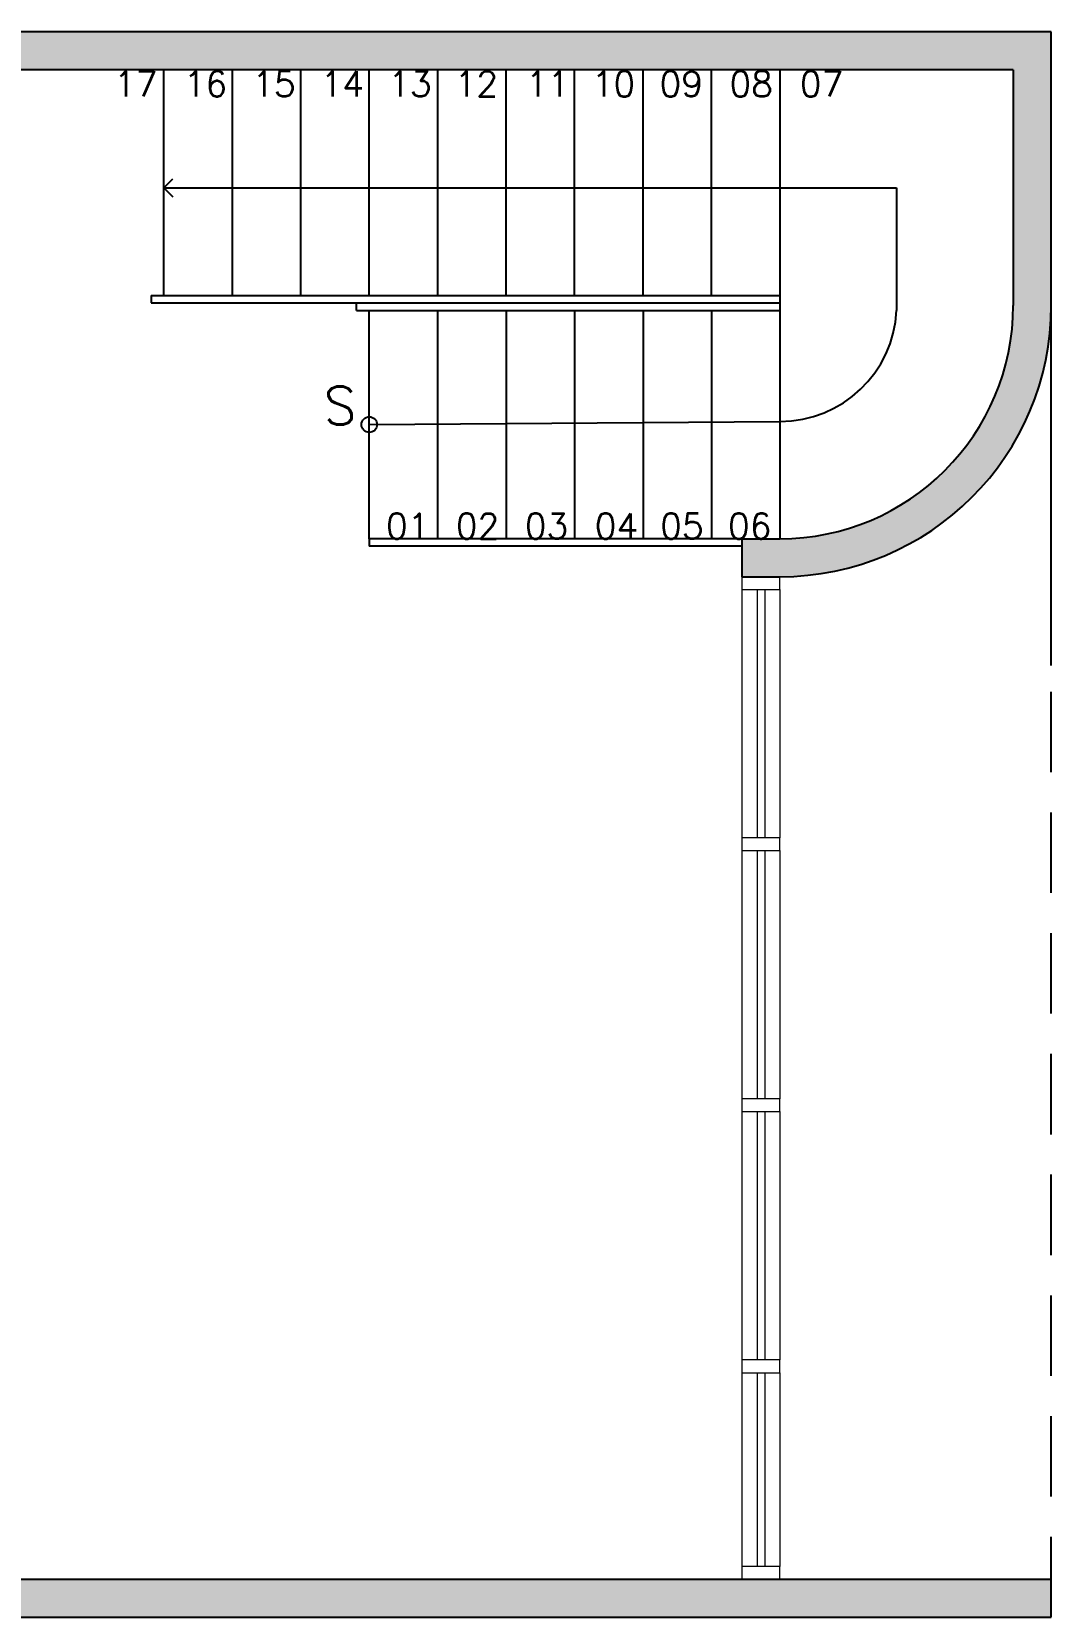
# Model space of a CAD drawing. Header units: millimetres. Extents: x 28.1 to 47.5, y 29.2 to 36.9.
# Drawn here: x 43.51 to 47.53, y 30.21 to 36.46 of the extents above; entities that cross this region are included whole.
import ezdxf

# ---------------------------------------------------------------- set-up
doc = ezdxf.new("R2010")
doc.units = ezdxf.units.MM
doc.linetypes.add('HIDDEN', pattern=[9.525, 6.35, -3.175])
for name, color, linetype in [('ALVENARIA', 4, 'Continuous'), ('ESCADA', 1, 'Continuous'), ('PROJEÇÃO', 8, 'Continuous'), ('SIMBOLOS', 7, 'Continuous'), ('TEXTOS', 2, 'Continuous')]:
    doc.layers.add(name, color=color, linetype=linetype)
doc.layers.add('Arq-Caixilho', color=1, linetype='Continuous', lineweight=13)
doc.layers.add('Arq-Parede Baixa Osso', color=2, linetype='Continuous', lineweight=20)
doc.styles.add('Texto Padrão', font='simplex.shx', dxfattribs={"height": 0.06})

msp = doc.modelspace()

# ---------------------------------------------------------------- hatches: boundary and pattern name
at = {"layer": 'ALVENARIA'}
h = msp.add_hatch(color=256, dxfattribs=at)
h.dxf.hatch_style = 1
h.paths.add_polyline_path([(47.5334, 36.4628), (40.0034, 36.4628), (40.0034, 35.0728), (40.1534, 35.0728), (40.1534, 36.3128), (47.3834, 36.3128), (47.3834, 35.3828, -0.414214), (46.4634, 34.4628), (46.3134, 34.4628), (46.3134, 34.3128), (46.4634, 34.3128, 0.414214), (47.5334, 35.3828)])
h.paths.add_polyline_path([(43.0434, 34.5228), (42.8934, 34.5228), (42.8934, 34.4728), (42.8784, 34.4728), (40.0034, 34.4728), (40.0034, 34.3228), (40.0034, 30.2078), (47.5334, 30.2078), (47.5334, 30.3578), (40.1534, 30.3578), (40.1534, 34.3228), (43.0434, 34.3228)])
h.paths.add_polyline_path([(43.0434, 36.3128), (42.8934, 36.3128), (42.8934, 35.8178), (42.8934, 35.3228), (43.0434, 35.3228)], flags=17)
h.paths.add_polyline_path([(46.2332, 34.4378), (46.4404, 34.4378), (46.4404, 34.5878), (46.2332, 34.5878)], flags=25)

# ---------------------------------------------------------------- linework, layer by layer
for p, q in [((44.0334, 35.8473), (44.0687, 35.8827)), ((44.0334, 35.8473), (44.0687, 35.812)), ((46.3134, 34.4628), (44.8434, 34.4628)), ((44.8434, 34.4628), (44.8434, 34.4328)), ((46.3134, 34.4328), (44.8434, 34.4328))]:
    msp.add_line(p, q)
msp.add_circle((44.8434, 34.9128), 0.0307)
for p, q in [((47.5334, 36.4628), (40.0034, 36.4628)), ((47.5334, 35.3828), (47.5334, 36.4628)), ((47.3834, 36.3128), (40.1534, 36.3128)), ((47.3834, 36.3128), (47.3834, 35.3828)), ((46.3134, 34.4628), (46.3134, 34.3128)), ((46.3134, 34.4628), (46.4634, 34.4628)), ((46.3134, 34.3128), (46.4634, 34.3128)), ((40.1534, 30.3578), (47.5334, 30.3578)), ((47.5334, 30.2078), (47.5334, 30.3578)), ((40.0034, 30.2078), (47.5334, 30.2078))]:
    msp.add_line(p, q, dxfattribs=at)
for radius in [0.92, 1.07]:
    msp.add_arc((46.4634, 35.3828), radius, 270, 0, dxfattribs=at)
at = {"layer": 'Arq-Caixilho'}
for p, q in [((46.3734, 34.2628), (46.3734, 33.2828)), ((46.4034, 34.2628), (46.4034, 33.2828)), ((46.3734, 33.2328), (46.3734, 32.2528)), ((46.4034, 33.2328), (46.4034, 32.2528)), ((46.3734, 32.2028), (46.3734, 31.2228)), ((46.4034, 32.2028), (46.4034, 31.2228)), ((46.3734, 31.1728), (46.3734, 30.4078)), ((46.4034, 31.1728), (46.4034, 30.4078))]:
    msp.add_line(p, q, dxfattribs=at)
for points in [[(46.4634, 34.3128), (46.3134, 34.3128), (46.3134, 34.2628), (46.4634, 34.2628)], [(46.4634, 33.2828), (46.3134, 33.2828), (46.3134, 33.2328), (46.4634, 33.2328)], [(46.4634, 32.2528), (46.3134, 32.2528), (46.3134, 32.2028), (46.4634, 32.2028)], [(46.4634, 31.2228), (46.3134, 31.2228), (46.3134, 31.1728), (46.4634, 31.1728)], [(46.4634, 30.4078), (46.3134, 30.4078), (46.3134, 30.3578), (46.4634, 30.3578)]]:
    msp.add_lwpolyline(points, close=True, dxfattribs=at)
at = {"layer": 'Arq-Parede Baixa Osso'}
for p, q in [((46.3134, 34.2628), (46.3134, 33.2828)), ((46.4634, 34.2628), (46.4634, 33.2828)), ((46.3134, 33.2328), (46.3134, 32.2528)), ((46.4634, 33.2328), (46.4634, 32.2528)), ((46.3134, 32.2028), (46.3134, 31.2228)), ((46.4634, 32.2028), (46.4634, 31.2228)), ((46.3134, 31.1728), (46.3134, 30.4078)), ((46.4634, 31.1728), (46.4634, 30.4078))]:
    msp.add_line(p, q, dxfattribs=at)
at = {"layer": 'ESCADA', "color": 3, "ltscale": 0.025}
for p, q in [((44.0334, 35.4228), (44.0334, 36.3128)), ((44.3034, 35.4228), (44.3034, 36.3128)), ((44.5734, 35.4228), (44.5734, 36.3128)), ((44.8434, 35.4228), (44.8434, 36.3128)), ((45.1134, 35.4228), (45.1134, 36.3128))]:
    msp.add_line(p, q, dxfattribs=at)
at = {"layer": 'ESCADA', "color": 2, "ltscale": 0.025}
for p, q in [((45.3834, 35.4228), (45.3834, 36.3128)), ((45.6534, 35.4228), (45.6534, 36.3128)), ((45.9234, 35.4228), (45.9234, 36.3128)), ((46.1934, 35.4228), (46.1934, 36.3128))]:
    msp.add_line(p, q, dxfattribs=at)
at = {"layer": 'ESCADA', "color": 2}
for p in [(46.4634, 36.3128), (46.4634, 35.3878)]:
    msp.add_line(p, (46.4634, 34.4628), dxfattribs=at)
at = {"layer": 'ESCADA'}
for p, q in [((43.9834, 35.4228), (46.4634, 35.4228)), ((43.9834, 35.4228), (43.9834, 35.3928)), ((44.7934, 35.3628), (44.7934, 35.3928)), ((44.8434, 34.4628), (44.8434, 35.3628)), ((45.1134, 34.4628), (45.1134, 35.3628)), ((45.3834, 35.3628), (45.3834, 34.4628)), ((45.6534, 35.3628), (45.6534, 34.4628)), ((45.9234, 35.3628), (45.9234, 34.4628)), ((46.1934, 35.3628), (46.1934, 34.4628))]:
    msp.add_line(p, q, dxfattribs=at)
at = {"layer": 'ESCADA', "ltscale": 0.025}
for p, q in [((43.9834, 35.3928), (46.4634, 35.3928)), ((44.7934, 35.3628), (46.4634, 35.3628))]:
    msp.add_line(p, q, dxfattribs=at)
at = {"layer": 'PROJEÇÃO'}
msp.add_line((47.5334, 33.9628), (47.5334, 36.4628), dxfattribs=at)
at = {"layer": 'PROJEÇÃO', "linetype": 'HIDDEN', "ltscale": 0.05}
msp.add_line((47.5334, 30.2078), (47.5334, 33.9628), dxfattribs=at)
at = {"layer": 'SIMBOLOS'}
for p, q in [((44.0334, 35.8473), (46.9234, 35.8473)), ((46.9234, 35.8473), (46.9234, 35.3628)), ((44.8434, 34.9128), (46.4634, 34.9253))]:
    msp.add_line(p, q, dxfattribs=at)
msp.add_arc((46.463, 35.3863), 0.461, 270.04711, 357.08073, dxfattribs=at)

# ---------------------------------------------------------------- texts
at = {"layer": 'SIMBOLOS', "insert": (44.6636, 35.0628), "char_height": 0.15, "attachment_point": 1, "style": 'Texto Padrão'}
msp.add_mtext_dynamic_manual_height_columns('S', width=5.728977, gutter_width=12.5, heights=[0], dxfattribs=at)
at = {"layer": 'TEXTOS', "char_height": 0.1, "attachment_point": 1, "line_spacing_factor": 0.6, "style": 'Texto Padrão'}
for s, heights, insert in [('17', [0], (43.8365, 36.307)), ('16', [0], (44.1119, 36.307)), ('15', [0], (44.3817, 36.307)), ('14', [0.1], (44.6511, 36.307)), ('13', [0], (44.9181, 36.307)), ('12', [0], (45.1799, 36.307)), ('11', [0], (45.4612, 36.307)), ('10', [0], (45.7209, 36.307)), ('09', [0], (45.9885, 36.307)), ('08', [0], (46.2642, 36.307)), ('07', [0], (46.5416, 36.307)), ('01', [0], (44.9093, 34.5628)), ('02', [0], (45.1849, 34.5628)), ('03', [0], (45.4567, 34.5628)), ('04', [0], (45.7327, 34.5628)), ('05', [0], (45.9909, 34.5628)), ('06', [0], (46.2582, 34.5628))]:
    msp.add_mtext_dynamic_manual_height_columns(s, width=5.728977, gutter_width=12.5, heights=heights, dxfattribs=dict(at, insert=insert))

doc.saveas('drawing.dxf')
